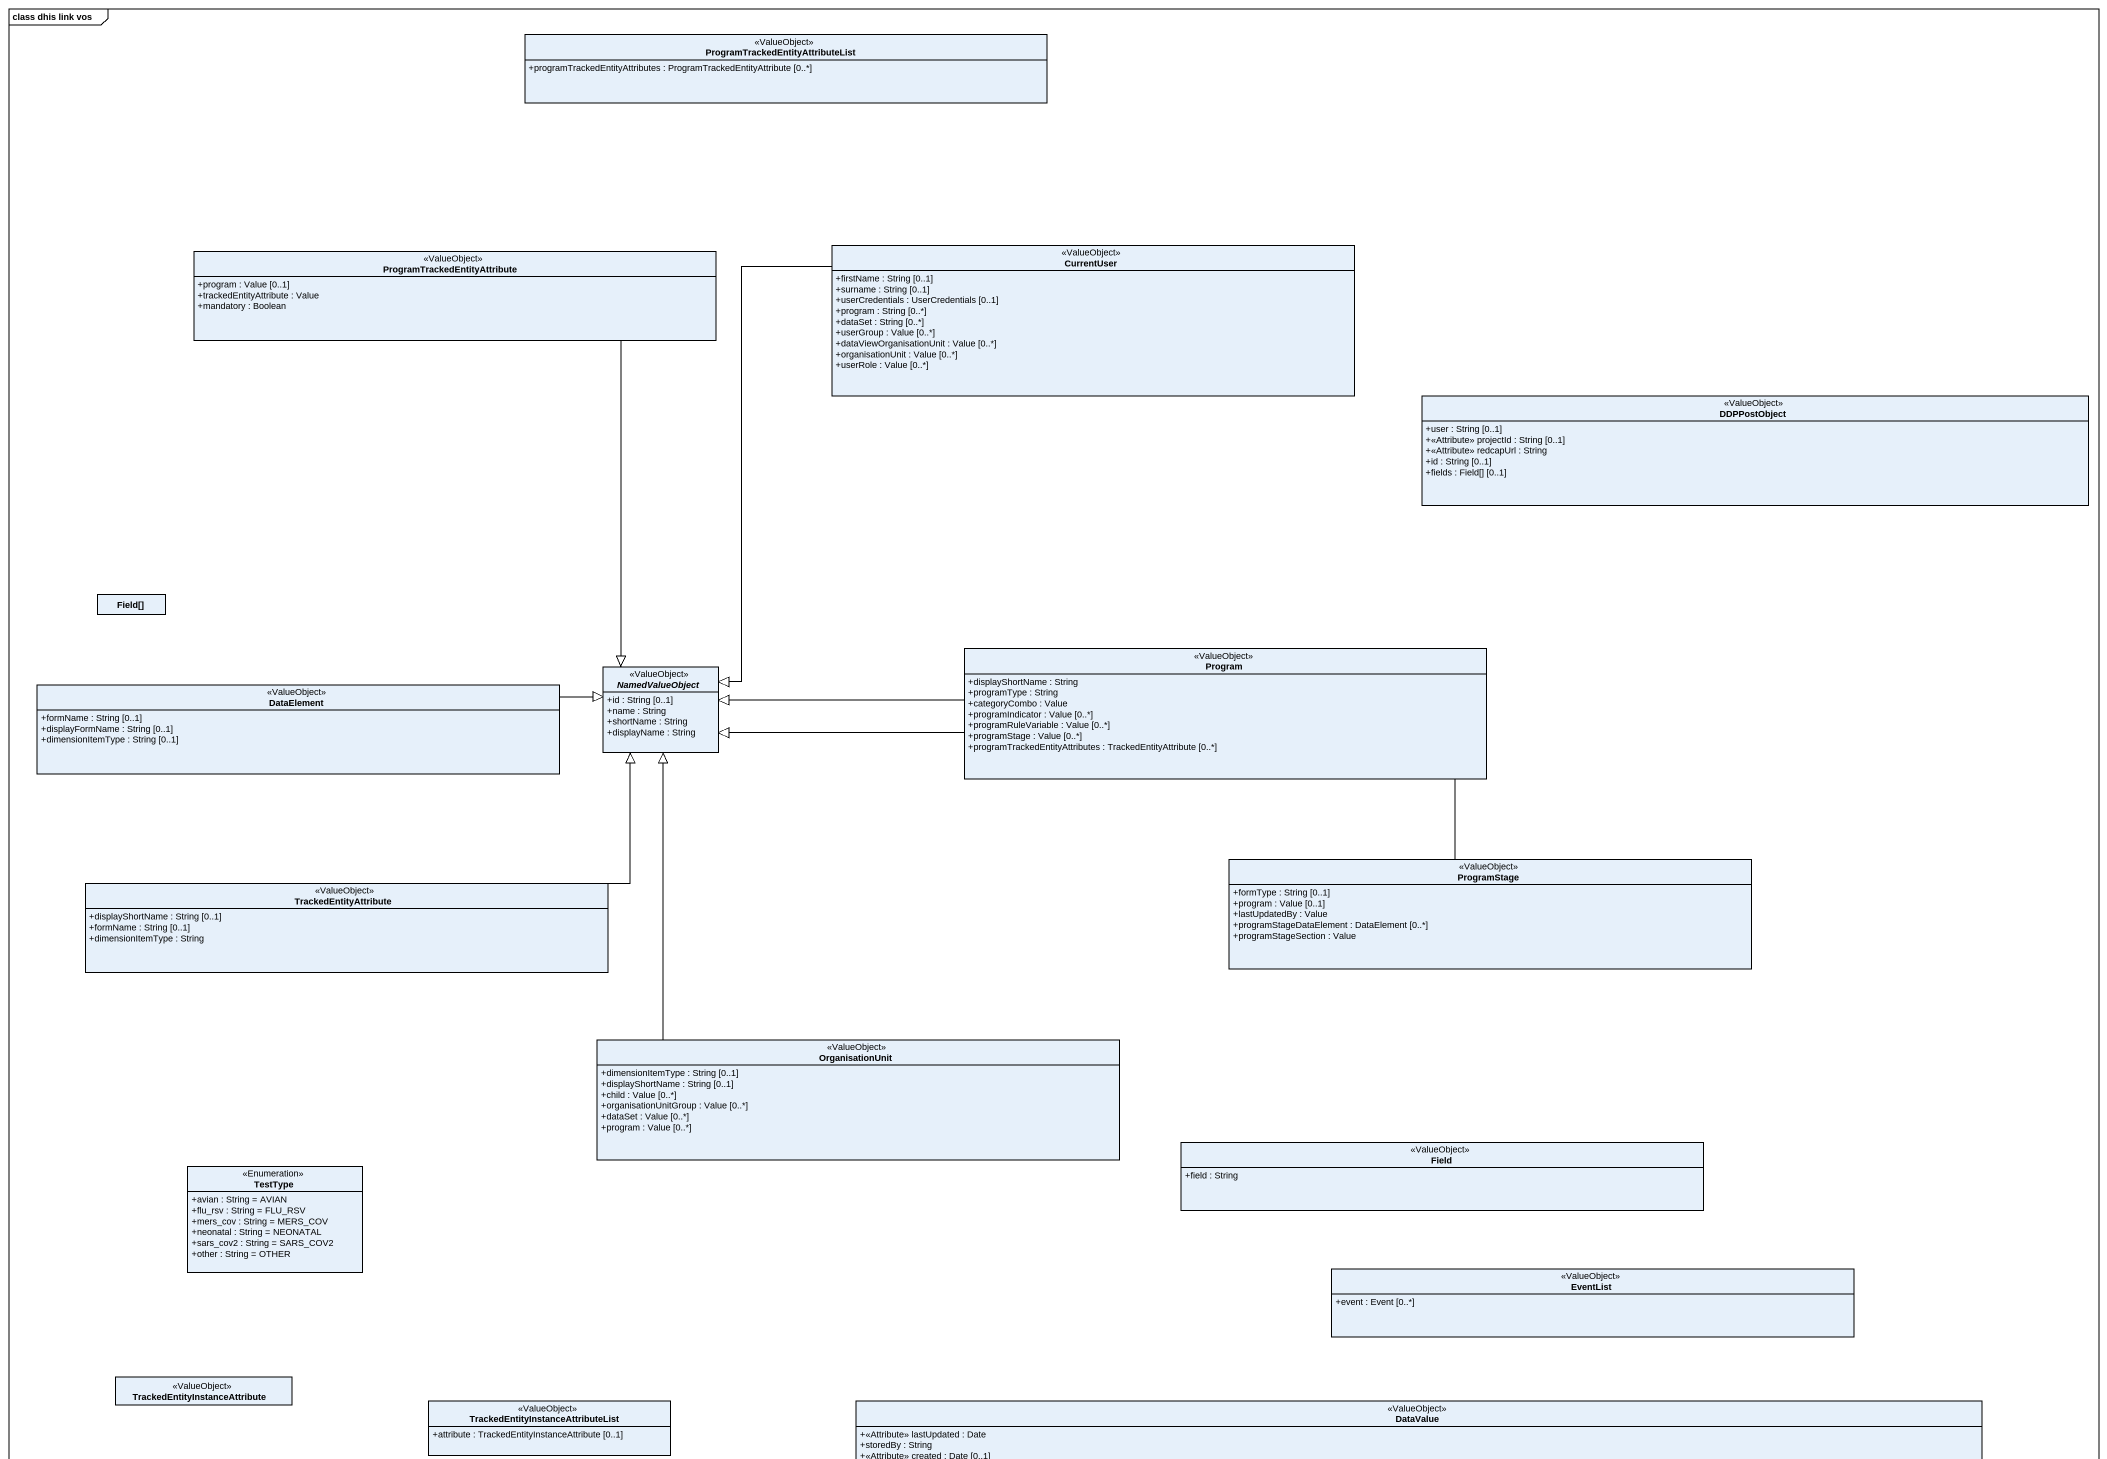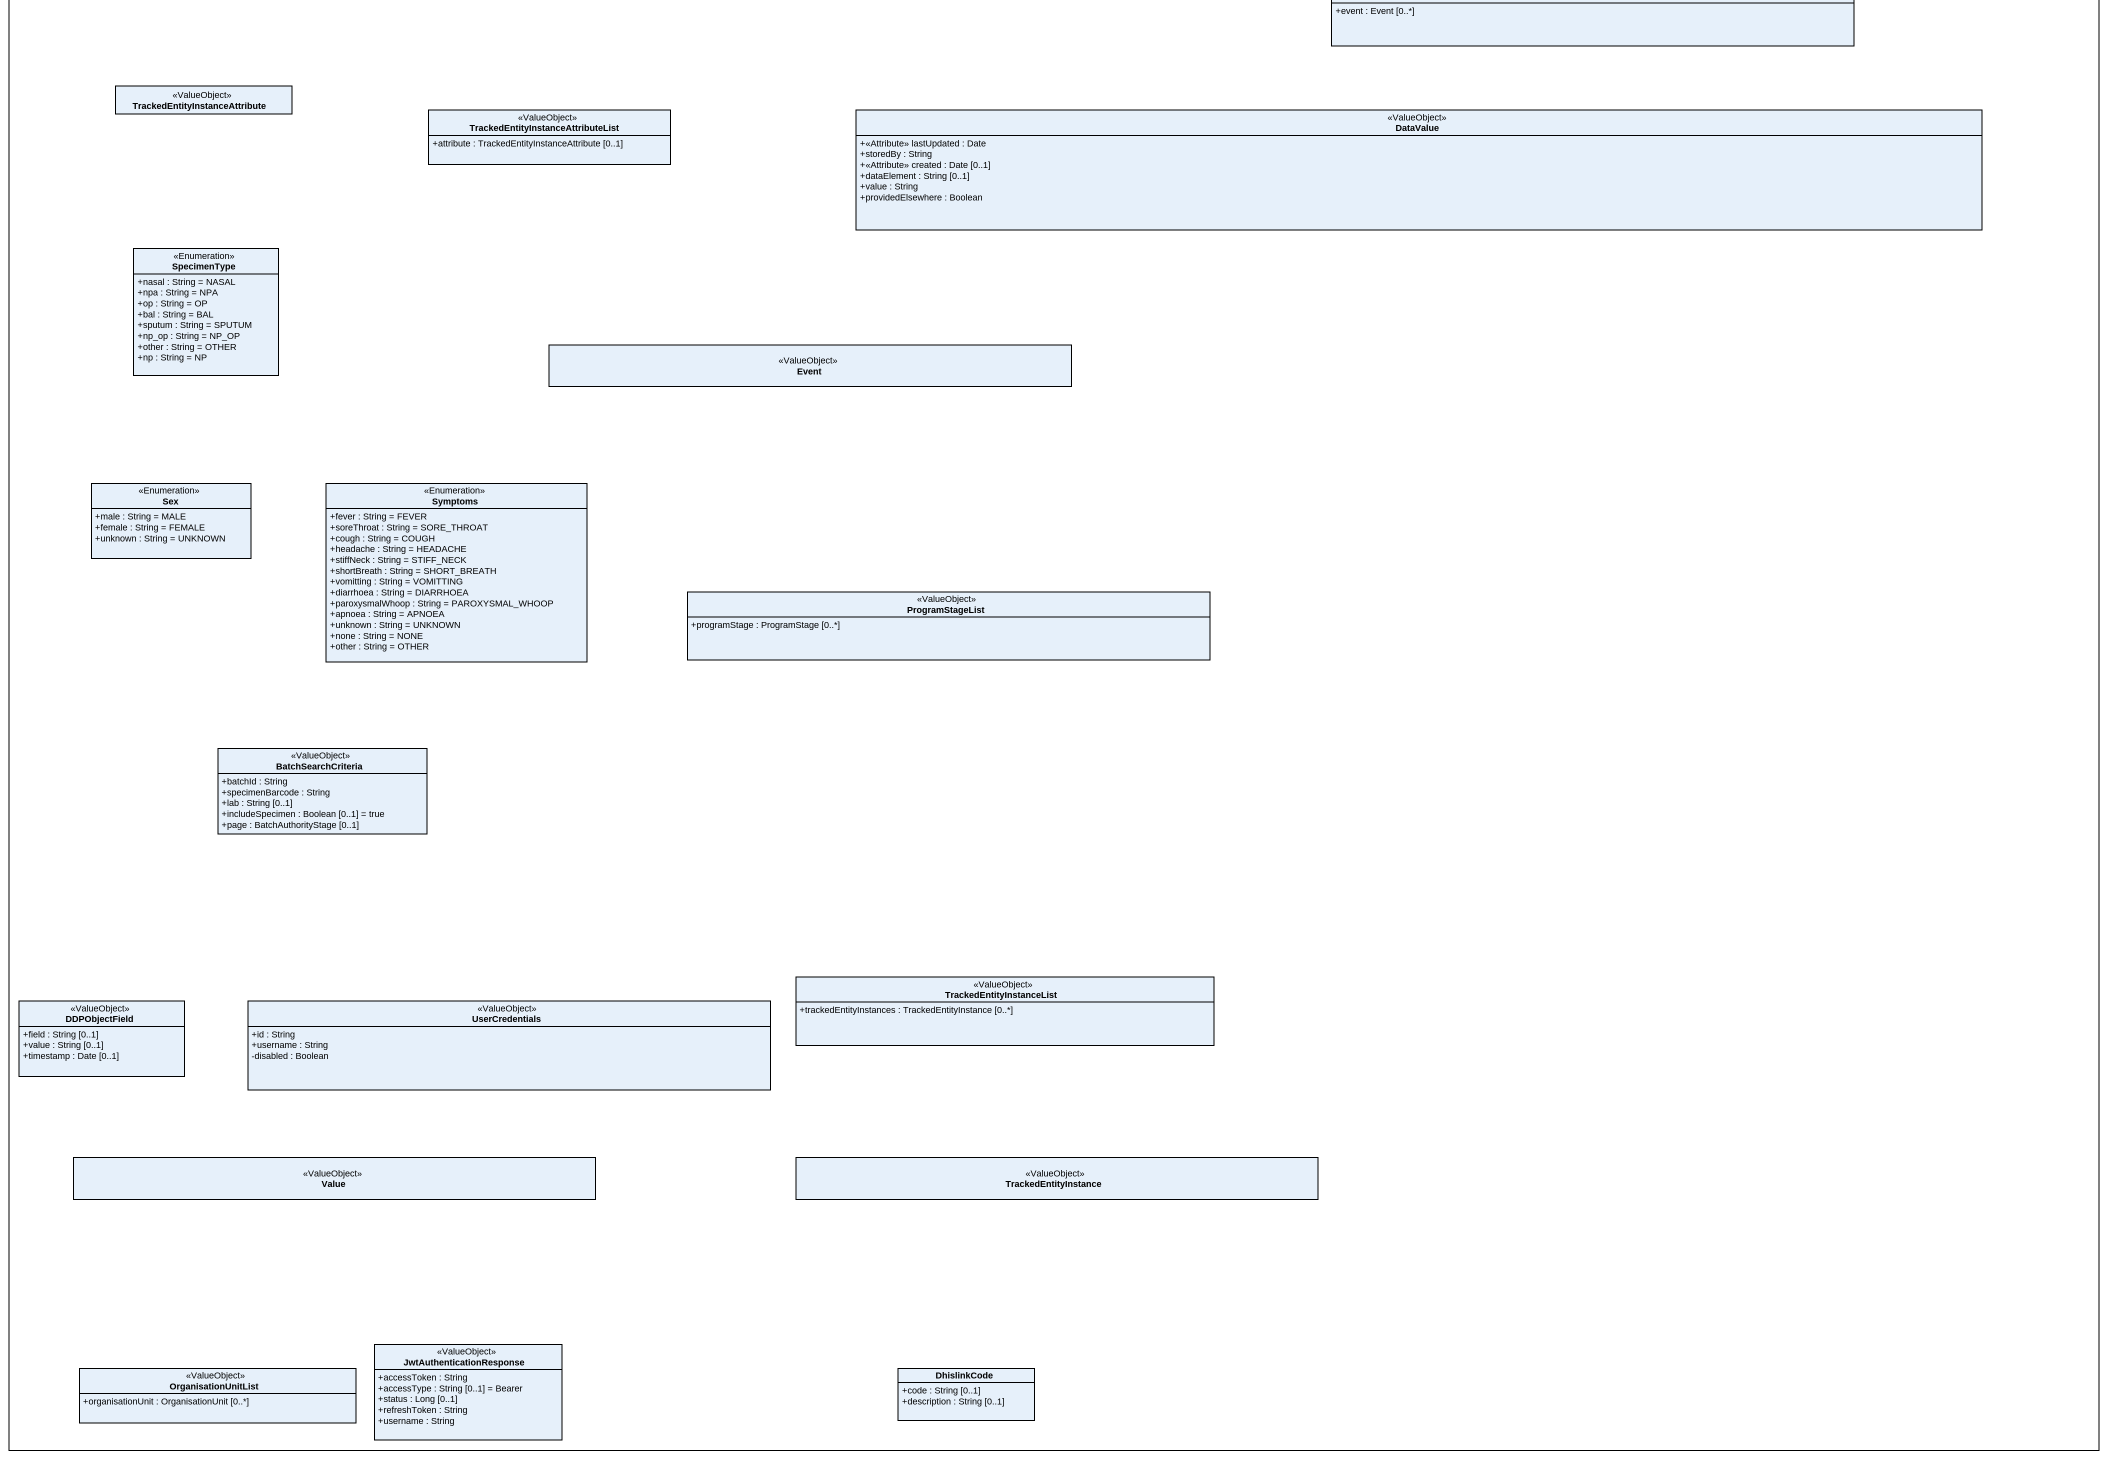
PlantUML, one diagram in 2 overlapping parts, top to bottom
@startuml
mainframe class dhis link vos
hide circle
hide empty members
skinparam classAttributeIconSize 0
class "ProgramTrackedEntityAttributeList" as ProgramTrackedEntityAttribut <<ValueObject>> {
  +programTrackedEntityAttributes : ProgramTrackedEntityAttribute [0..*]
}
class "ProgramTrackedEntityAttribute" as ProgramTrackedEntityAttribut_2 <<ValueObject>> {
  +program : Value [0..1]
  +trackedEntityAttribute : Value
  +mandatory : Boolean
}
class CurrentUser <<ValueObject>> {
  +firstName : String [0..1]
  +surname : String [0..1]
  +userCredentials : UserCredentials [0..1]
  +program : String [0..*]
  +dataSet : String [0..*]
  +userGroup : Value [0..*]
  +dataViewOrganisationUnit : Value [0..*]
  +organisationUnit : Value [0..*]
  +userRole : Value [0..*]
}
class DDPPostObject <<ValueObject>> {
  +user : String [0..1]
  +<<Attribute>> projectId : String [0..1]
  +<<Attribute>> redcapUrl : String
  +id : String [0..1]
  +fields : Field[] [0..1]
}
class "Field[]" as Field
abstract class NamedValueObject <<ValueObject>> {
  +id : String [0..1]
  +name : String
  +shortName : String
  +displayName : String
}
class Program <<ValueObject>> {
  +displayShortName : String
  +programType : String
  +categoryCombo : Value
  +programIndicator : Value [0..*]
  +programRuleVariable : Value [0..*]
  +programStage : Value [0..*]
  +programTrackedEntityAttributes : TrackedEntityAttribute [0..*]
}
class DataElement <<ValueObject>> {
  +formName : String [0..1]
  +displayFormName : String [0..1]
  +dimensionItemType : String [0..1]
}
class ProgramStage <<ValueObject>> {
  +formType : String [0..1]
  +program : Value [0..1]
  +lastUpdatedBy : Value
  +programStageDataElement : DataElement [0..*]
  +programStageSection : Value
}
class TrackedEntityAttribute <<ValueObject>> {
  +displayShortName : String [0..1]
  +formName : String [0..1]
  +dimensionItemType : String
}
class OrganisationUnit <<ValueObject>> {
  +dimensionItemType : String [0..1]
  +displayShortName : String [0..1]
  +child : Value [0..*]
  +organisationUnitGroup : Value [0..*]
  +dataSet : Value [0..*]
  +program : Value [0..*]
}
class "Field" as Field_2 <<ValueObject>> {
  +field : String
}
class TestType <<Enumeration>> {
  +avian : String = AVIAN
  +flu_rsv : String = FLU_RSV
  +mers_cov : String = MERS_COV
  +neonatal : String = NEONATAL
  +sars_cov2 : String = SARS_COV2
  +other : String = OTHER
}
class EventList <<ValueObject>> {
  +event : Event [0..*]
}
class "TrackedEntityInstanceAttribute" as TrackedEntityInstanceAttribu <<ValueObject>>
class "TrackedEntityInstanceAttributeList" as TrackedEntityInstanceAttribu_2 <<ValueObject>> {
  +attribute : TrackedEntityInstanceAttribute [0..1]
}
class DataValue <<ValueObject>> {
  +<<Attribute>> lastUpdated : Date
  +storedBy : String
  +<<Attribute>> created : Date [0..1]
  +dataElement : String [0..1]
  +value : String
  +providedElsewhere : Boolean
}
class SpecimenType <<Enumeration>> {
  +nasal : String = NASAL
  +npa : String = NPA
  +op : String = OP
  +bal : String = BAL
  +sputum : String = SPUTUM
  +np_op : String = NP_OP
  +other : String = OTHER
  +np : String = NP
}
class Event <<ValueObject>>
class Sex <<Enumeration>> {
  +male : String = MALE
  +female : String = FEMALE
  +unknown : String = UNKNOWN
}
class Symptoms <<Enumeration>> {
  +fever : String = FEVER
  +soreThroat : String = SORE_THROAT
  +cough : String = COUGH
  +headache : String = HEADACHE
  +stiffNeck : String = STIFF_NECK
  +shortBreath : String = SHORT_BREATH
  +vomitting : String = VOMITTING
  +diarrhoea : String = DIARRHOEA
  +paroxysmalWhoop : String = PAROXYSMAL_WHOOP
  +apnoea : String = APNOEA
  +unknown : String = UNKNOWN
  +none : String = NONE
  +other : String = OTHER
}
class ProgramStageList <<ValueObject>> {
  +programStage : ProgramStage [0..*]
}
class BatchSearchCriteria <<ValueObject>> {
  +batchId : String
  +specimenBarcode : String
  +lab : String [0..1]
  +includeSpecimen : Boolean [0..1] = true
  +page : BatchAuthorityStage [0..1]
}
class TrackedEntityInstanceList <<ValueObject>> {
  +trackedEntityInstances : TrackedEntityInstance [0..*]
}
class DDPObjectField <<ValueObject>> {
  +field : String [0..1]
  +value : String [0..1]
  +timestamp : Date [0..1]
}
class UserCredentials <<ValueObject>> {
  +id : String
  +username : String
  -disabled : Boolean
}
class Value <<ValueObject>>
class TrackedEntityInstance <<ValueObject>>
class JwtAuthenticationResponse <<ValueObject>> {
  +accessToken : String
  +accessType : String [0..1] = Bearer
  +status : Long [0..1]
  +refreshToken : String
  +username : String
}
class OrganisationUnitList <<ValueObject>> {
  +organisationUnit : OrganisationUnit [0..*]
}
class DhislinkCode {
  +code : String [0..1]
  +description : String [0..1]
}
ProgramTrackedEntityAttribut_2 --|> NamedValueObject
CurrentUser --|> NamedValueObject
Program -left-|> NamedValueObject
DataElement -right-|> NamedValueObject
ProgramStage -left-|> NamedValueObject
TrackedEntityAttribute -up-|> NamedValueObject
OrganisationUnit -up-|> NamedValueObject
@enduml
